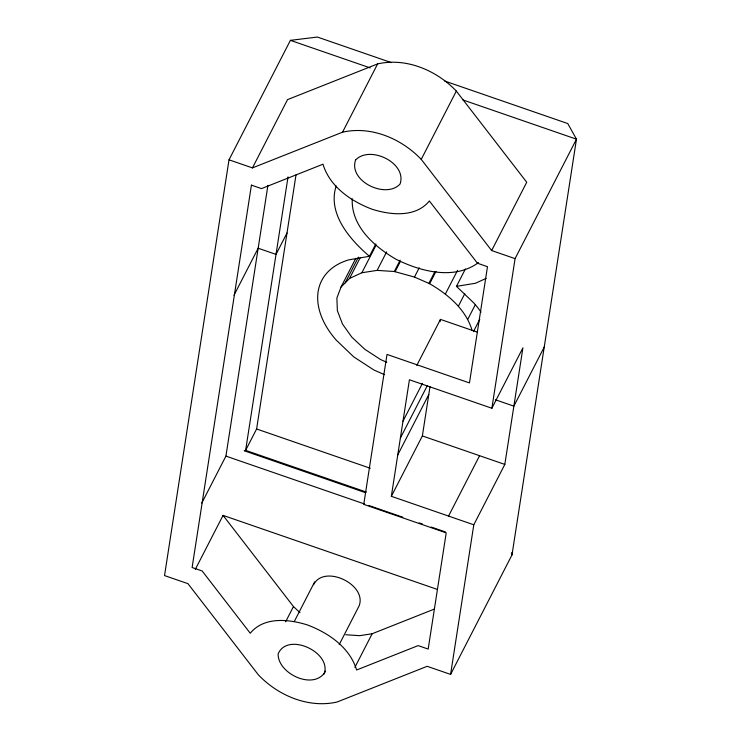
<?xml version="1.0" encoding="UTF-8"?>
<svg xmlns="http://www.w3.org/2000/svg" width="741" height="741" viewBox="0 0 741 741"><rect width="100%" height="100%" fill="white"/><g stroke="black" fill="none" stroke-linecap="round" stroke-linejoin="round"><path stroke-width="1.11" d="M391.35 62.605L317.398 37.05L290.407 40.347L229.015 159.806L164.53 575.572L187.964 583.676L258.368 674.838C278.125 695.577 308.423 708.507 337.072 702.023L427.159 666.307L450.593 674.403L511.985 554.944L576.47 139.178L567.763 123.552L444.711 81.038M201.784 503.083L225.922 456.113L267.909 185.407M288.027 176.923L245.623 450.361L244.215 450.769L365.22 492.58M366.397 492.089L245.623 450.361L256.608 428.983L296.011 174.913M473.795 524.795L391.341 496.303L409.421 379.762L491.876 408.254L522.905 347.872L504.825 464.422L473.795 524.795L450.593 674.403M391.341 496.303L422.37 435.93L430.012 386.645M440.098 321.622L440.45 319.39L477.148 332.07M491.876 408.254L515.078 258.637L576.47 139.178L462.968 99.961M336.201 185.982C327.189 213.491 349.919 239.639 369.444 256.293L375.77 243.974M355.81 258.322L341.027 287.073L336.877 298.067L337.368 310.674L342.481 324.021L351.873 337.211L364.887 349.344L380.642 359.589L386.793 362.293M313.573 584.732C323.993 563.855 367.351 584.454 359.126 605.86L339.221 644.587M324.03 674.143C332.468 652.497 287.415 631.452 278.116 653.97C277.782 674.014 314.592 691.066 325.605 671.087M229.015 159.806L252.449 167.901L287.545 99.618L377.632 63.902C406.272 57.418 436.579 70.349 456.326 91.087L526.731 182.249L491.644 250.541L515.078 258.637M234.026 295.196L258.164 248.226L276.013 254.395L286.999 233.017M252.449 167.901L342.537 132.185L377.632 63.902M195.3 569.403L223.06 515.384L437.125 589.345M345.223 282.83L358.412 257.155M341.027 287.073L349.557 278.431L360.107 257.896M349.557 278.431L361.867 272.744L376.122 245.021M491.644 250.541L421.24 159.38L456.326 91.087M361.867 272.744L377.132 270.382L386.635 251.894M377.132 270.382L394.305 271.512L400.112 260.221M394.305 271.512L395.101 271.715L400.381 261.453M395.101 271.715L414.46 277.051L419.211 267.807M428.872 283.386L434.671 272.086M472.128 330.588C465.987 309.414 448.046 294.427 429.641 283.72L435.977 271.401M445.406 293.964L457.54 270.354M481.011 312.137A82.612 54.195 27.2 0 0 473.971 303.115L456.465 286.359L465.431 268.909M416.785 365.433L440.45 319.39M285.609 621.838L293.464 606.546L223.06 515.384M294.223 621.625L314.656 581.87M458.42 306.098L464.755 293.779M402.993 421.175L422.453 383.319M400.381 438.033L427.205 385.848M397.769 454.891L428.798 394.518M467.803 319.288L475.194 304.912M473.443 331.616L479.779 319.288M354.883 667.372L372.167 633.74L434.365 609.074M448.555 516.069L479.584 455.696M544.227 347.066L513.865 406.142L495.423 399.77M478.538 262.555C454.465 280.367 420.842 271.623 396.129 259.313C374.353 246.725 350.91 226.144 352.253 198.727M486.179 278.347L475.574 283.247L456.465 286.359M342.537 132.185C371.185 125.701 401.483 138.641 421.24 159.38M369.444 256.293L348.779 259.859A82.612 54.195 27.2 0 0 318.13 291.593A82.612 54.195 27.2 0 0 336.321 340.202L353.827 356.949L373.918 370.009L384.496 374.659M372.167 633.74L359.728 635.667L345.723 634.741M290.407 40.347L370.176 67.903M422.37 435.93L504.825 464.422M256.608 428.983L370.315 468.266M225.922 456.113L364.646 504.037M369.009 505.547L402.845 517.237M419.211 522.896L422.49 524.026M431.225 527.046L445.406 531.945M414.46 277.051L429.641 283.72M293.464 606.546L299.994 612.631M511.698 552.693L511.985 554.944M251.421 185.139L192.114 567.513L202.163 570.987L250.245 633.24C263.972 616.41 289.009 619.115 307.561 624.987C328.587 632.971 349.845 647.467 356.616 669.994L418.137 645.606L428.178 649.07L446.212 532.853L363.757 504.362L387.006 354.43L469.461 382.921L487.485 266.695L477.445 263.222L429.363 200.968C415.636 217.798 390.6 215.103 372.047 209.221C351.012 201.246 329.764 186.741 322.993 164.215L261.471 188.612L251.421 185.139M355.569 160.065C348.214 181.11 385.866 199.348 400.047 184.055C407.402 163.001 369.75 144.773 355.569 160.065"/></g></svg>
